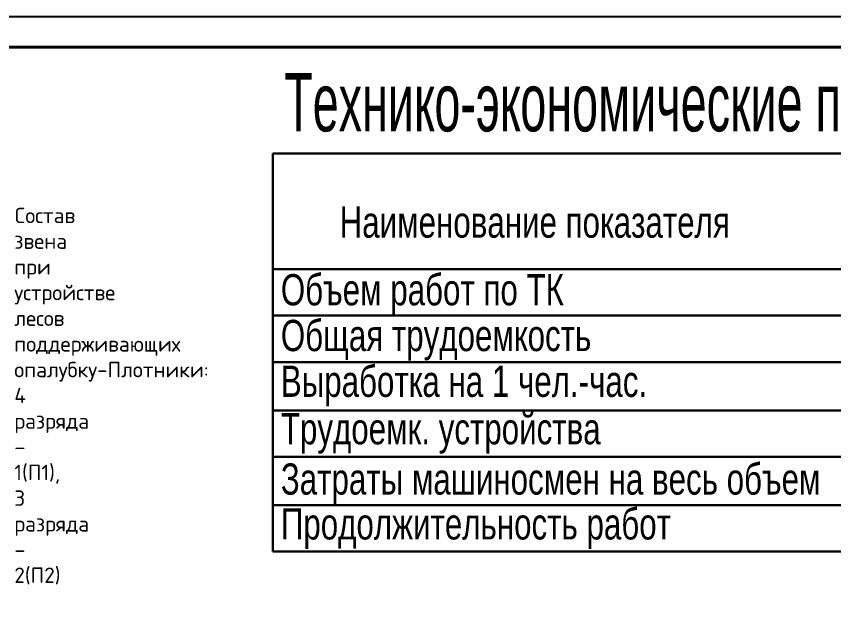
# Model space of a CAD drawing. Header units: millimetres. Extents: x 5763 to 12018931, y 39842 to 3600577.
# Drawn here: x 961459 to 987976, y 834076 to 853221 of the extents above; entities that cross this region are included whole.
import ezdxf

# ---------------------------------------------------------------- set-up
doc = ezdxf.new("R2010")
doc.units = ezdxf.units.MM
for name, color, linetype, lineweight in [('1надписи Наумов', 4, 'Continuous', 13), ('Основная', 7, 'Continuous', 30), ('текст', 7, 'Continuous', 30)]:
    doc.layers.add(name, color=color, linetype=linetype, lineweight=lineweight)
doc.styles.add('ISOCPEUR', font='isocpeur.ttf')
doc.styles.add('RUSSWIN', font='russwin.shx', dxfattribs={"width": 0.6})
doc.styles.add('RUSSWIN_0_75', font='russwin.shx', dxfattribs={"width": 0.75})

msp = doc.modelspace()

# ---------------------------------------------------------------- linework, layer by layer
at = {"color": 0}
msp.add_lwpolyline([(842463.26196, 734420.69569), (842463.26196, 853220.69569), (1010663.26196, 853220.69569), (1010663.26196, 734420.69569)], close=True, dxfattribs=at)
at = {"color": 0, "lineweight": 40, "const_width": 100}
msp.add_lwpolyline([(846463.26196, 735420.69569), (846463.26196, 852220.69569), (1009663.26196, 852220.69569), (1009663.26196, 735420.69569)], close=True, dxfattribs=at)
at = {"layer": 'Основная', "color": 7}
msp.add_line((969785.26015, 848776.35311), (1008000.06307, 848776.35311), dxfattribs=at)
at = {"layer": 'текст', "color": 7}
for p, q in [((969785.26015, 848776.35311), (969785.26015, 835862.26175)), ((969785.26015, 845019.83675), (1008000.06307, 845019.83675)), ((969785.26015, 843513.44681), (1008000.06307, 843513.44681)), ((969785.26015, 842007.06099), (1008000.06307, 842007.06099)), ((969785.26015, 840441.04719), (1008000.06307, 840441.04719)), ((969785.26015, 838934.66137), (1008000.06307, 838934.66137)), ((969785.26015, 837368.64757), (1008000.06307, 837368.64757)), ((969785.26015, 835862.26175), (1008000.06307, 835862.26175))]:
    msp.add_line(p, q, dxfattribs=at)

# ---------------------------------------------------------------- texts
at = {"insert": (970147.78354, 851380.14034), "char_height": 1890, "width": 38616.6107754, "attachment_point": 1, "style": 'RUSSWIN'}
msp.add_mtext('Технико-экономические показатели', dxfattribs=at)
at = {"lineweight": 20, "insert": (961393.16178, 847013.91823), "char_height": 500, "attachment_point": 1, "style": 'ISOCPEUR'}
msp.add_mtext_dynamic_manual_height_columns('Cостав звена при устройстве лесов поддерживающих опалубку-Плотники: \\P4 разряда – 1(П1), \\P3 разряда – 2(П2)', width=37.0785991, gutter_width=12.5, heights=[0], dxfattribs=at)
at = {"layer": '1надписи Наумов', "style": 'RUSSWIN_0_75', "width": 0.75}
for s, p in [('Наименование показателя', (971947.56172, 846042.40971)), ('Объем работ по ТК', (970041.07836, 843848.86027)), ('Общая трудоемкость', (970041.07836, 842363.86027)), ('Выработка на 1 чел.-час.', (970041.07836, 840878.86027)), ('Трудоемк. устройства ', (970041.07836, 839339.86027)), ('Затраты машиносмен на весь объем', (970041.07836, 837709.19018)), ('Продолжительность работ', (970041.07836, 836253.96065))]:
    msp.add_text(s, height=1012.5, dxfattribs=at).set_placement(p)

doc.saveas('drawing.dxf')
